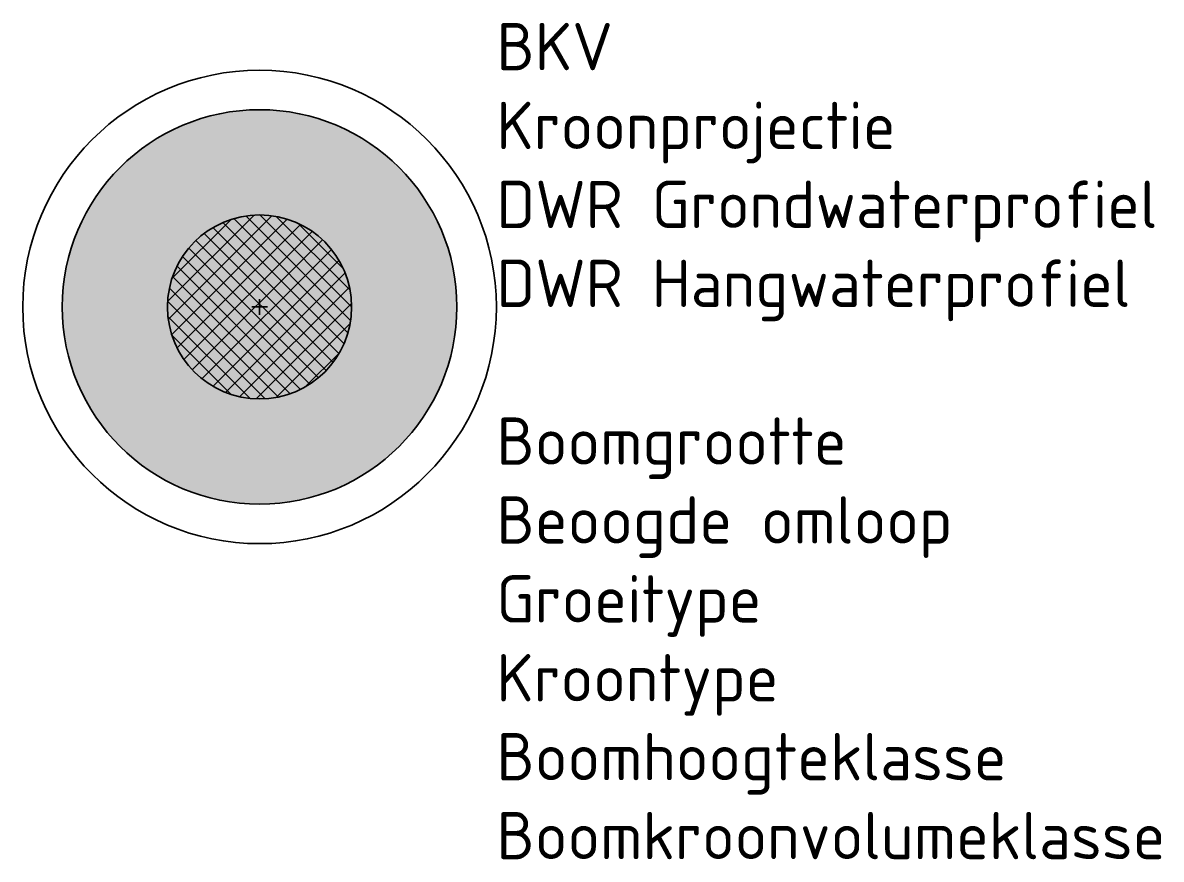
# Model space of a CAD drawing. Header units: metres. Extents: x -4.5 to 17.1, y -10.5 to 5.4.
import ezdxf

# ---------------------------------------------------------------- set-up
doc = ezdxf.new("R2010")
doc.units = ezdxf.units.M
for name, color, linetype, lineweight in [('N-GV-GR-BOOM-T18', 7, 'Continuous', 18), ('N-GV-GR-BOOM_KROON-G', 90, 'Continuous', 35), ('N-GV-GR-BOOM_KROON-V', 92, 'Continuous', 18), ('N-GV-GR-BOOM_OBSTAKELVRIJ_BOVENGRONDS-G', 10, 'Continuous', 35), ('N-GV-GR-BOOM_OBSTAKELVRIJ_ONDERGRONDS-A', 142, 'Continuous', 18), ('N-GV-GR-BOOM_OBSTAKELVRIJ_ONDERGRONDS-G', 140, 'Continuous', 35), ('N-GV-GR-BOOM_STABILITEITSKLUIT-A', 12, 'Continuous', 18), ('N-GV-GR-BOOM_STABILITEITSKLUIT-G', 10, 'Continuous', 35), ('N-GV-GR-BOOM_STAMPOSITIE-G', 7, 'Continuous', 35)]:
    doc.layers.add(name, color=color, linetype=linetype, lineweight=lineweight)
doc.styles.add('NLCS-ISO', font='NLCS-ISO.ttf')

msp = doc.modelspace()

# ---------------------------------------------------------------- hatches: boundary and pattern name
at = {"layer": 'N-GV-GR-BOOM_KROON-V'}
h = msp.add_hatch(color=256, dxfattribs=at)
edge = h.paths.add_edge_path(flags=0)
edge.add_arc((0, 0), 3.75, 0, 360)
at = {"layer": 'N-GV-GR-BOOM_OBSTAKELVRIJ_ONDERGRONDS-A'}
h = msp.add_hatch(dxfattribs=at)
h.set_pattern_fill('AGR-OBSTAKELVRIJ_ONDERGRONDS-SO', color=256, style=0, pattern_type=2)
h.set_pattern_definition([(135, (-4300, 0), (-0.141421356, -0.141421356), [])])
edge = h.paths.add_edge_path()
edge.add_arc((0, 0), 1.75, 0, 360)
at = {"layer": 'N-GV-GR-BOOM_STABILITEITSKLUIT-A'}
h = msp.add_hatch(dxfattribs=at)
h.set_pattern_fill('AGR-STABILITEITSKLUIT-SO', color=256, style=0, pattern_type=2)
h.set_pattern_definition([(45, (-4300, 0), (-0.176776695, 0.176776695), [])])
edge = h.paths.add_edge_path()
edge.add_arc((0, 0), 1.75, 0, 360)

# ---------------------------------------------------------------- linework, layer by layer
at = {"layer": 'N-GV-GR-BOOM_KROON-G'}
msp.add_circle((0, 0), 3.75, dxfattribs=at)
at = {"layer": 'N-GV-GR-BOOM_OBSTAKELVRIJ_BOVENGRONDS-G'}
msp.add_circle((0, 0), 4.5, dxfattribs=at)
at = {"layer": 'N-GV-GR-BOOM_OBSTAKELVRIJ_ONDERGRONDS-G'}
msp.add_circle((0, 0), 1.75, dxfattribs=at)
at = {"layer": 'N-GV-GR-BOOM_STABILITEITSKLUIT-G'}
msp.add_circle((0, 0), 1.75, dxfattribs=at)
at = {"layer": 'N-GV-GR-BOOM_STAMPOSITIE-G'}
for p, q in [((-0.15, 0), (0.15, 0)), ((0, 0.15), (0, -0.15))]:
    msp.add_line(p, q, dxfattribs=at)

# ---------------------------------------------------------------- texts
at = {"layer": 'N-GV-GR-BOOM-T18', "style": 'NLCS-ISO'}
for tag, p, s in [('BKV', (4.5, 4.5), 'BKV: 270 m3'), ('Kroonprojectie', (4.5, 3), 'Kroonprojectie: 44.1 m2'), ('DWR Grondwaterprofiel', (4.5, 1.5), 'DWR GW: 15.0 m3'), ('DWR Hangwaterprofiel', (4.5, 0), 'DWR HW: 22.5 m3'), ('Boomgrootte', (4.5, -3), '2e grootte'), ('Beoogde omloop', (4.5, -4.5), '80 jaar'), ('Groeitype', (4.5, -6), 'Regulier groeiend'), ('Kroontype', (4.5, -7.5), 'Smalle kroon'), ('Boomhoogteklasse', (4.5, -9), '12-18 m'), ('Boomkroonvolumeklasse', (4.5, -10.5), '200-500 m3')]:
    msp.add_attdef(tag, p, s, height=0.9, dxfattribs=at)

doc.saveas('drawing.dxf')
